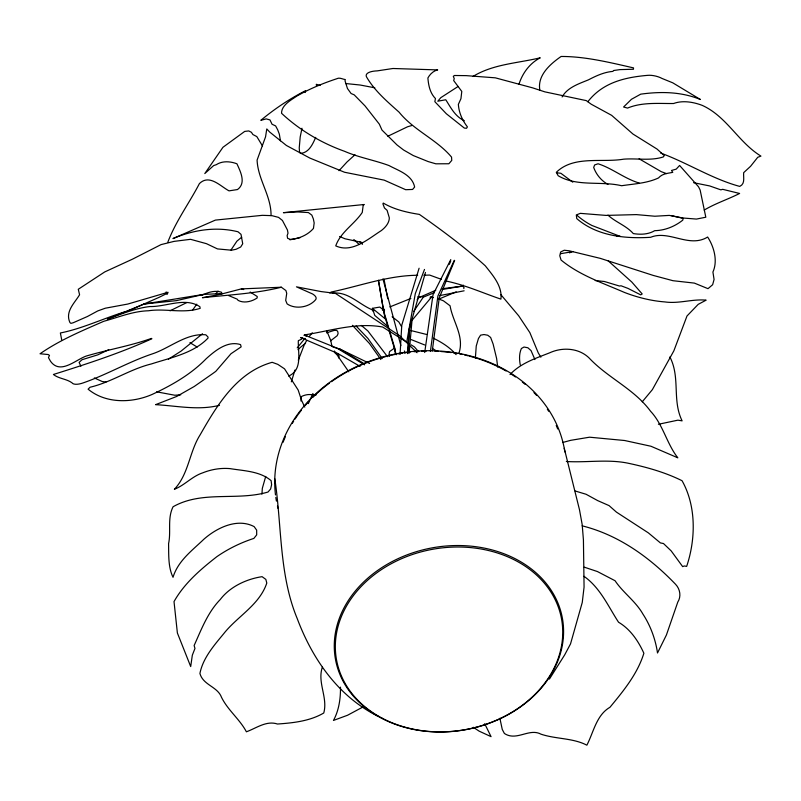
<?xml version="1.0" encoding="UTF-8"?>
<svg xmlns="http://www.w3.org/2000/svg" width="801" height="801" viewBox="0 0 801 801"><rect width="100%" height="100%" fill="white"/><g stroke="black" fill="none" stroke-linecap="round" stroke-linejoin="round"><path stroke-width="1.2" d="M340.475 687.158C340.655 698.562 338.943 710.377 333.466 720.439L347.564 715.243L363.704 706.592M400.059 354.473L401.772 325.196L419.103 268.225M407.659 353.061L409.091 329.351L425.471 272.48M261.917 494.147L262.338 488.29L265.722 476.425M407.739 353.641L408.43 345.071M408.63 342.618L410.122 324.245M409.131 353.231L409.772 345.922M409.982 343.489L412.014 320.34L431.389 297.241M458.853 353.471C464.73 336.47 452.805 321.942 450.072 305.792L443.394 300.786L439.839 299.434M300.946 401.031L301.376 397.056M475.383 358.027L476.245 346.032L478.437 338.523L480.59 335.158L483.984 334.548L487.729 335.229L490.633 337.461L493.116 344.04L496.62 358.498L497.711 367.108M432.27 350.998L439.248 297.882L454.638 260.475M430.387 351.479L437.907 295.959L454.277 260.325M424.7 352.53L433.051 294.558L450.783 259.584M406.768 341.777L415.298 293.627L424.5 269.426M301.987 128.26L300.205 136.921L299.234 147.995L299.604 152.57L301.546 153.291C309.386 152.01 312.801 143.82 315.724 137.382M322.352 667.183C317.086 682.632 328.08 697.531 323.764 713C309.887 721.15 293.256 722.923 277.476 724.024C266.473 720.319 256.32 728.189 246.398 731.804C239.819 719.298 227.874 710.247 221.497 697.301C217.552 686.527 203.074 685.195 199.92 673.461C202.923 658.142 213.847 645.646 223.559 633.891C237.296 616.319 259.444 605.125 266.793 583.058L265.842 579.403L262.087 576.67C246.518 579.023 230.027 586.662 220.275 599.498C207.639 612.505 201.341 629.546 194.132 645.516L194.963 648.45L192.33 655.188L190.698 666.562L177.381 633L174.017 601.601C184.19 583.418 200.64 569.311 216.861 556.665C228.315 548.735 240.771 542.688 253.877 538.402L256.69 534.858L256.66 530.132L254.117 526.597C237.266 517.726 216.771 527.829 203.844 539.263C192.05 550.617 178.072 560.76 173.026 577.291C168.07 567.178 168.791 554.743 168.58 543.629C171.244 531.393 167.199 518.487 173.076 506.753C202.293 490.192 236.976 501.206 267.985 492.044L270.628 488.99L271.609 484.725L271.128 480.67C259.985 471.118 243.854 470.898 230.067 468.625A81.992 67.344 -77 0 0 202.773 472.82C192.04 476.325 184.641 485.326 174.378 489.281C188.846 474.022 189.226 451.914 200.23 434.683C217.221 404.926 236.886 372.175 272.14 362.312L277.807 364.355L284.525 368.83L298.172 390.047L301.597 400.44L304.78 407.118M463.799 288.54L464.029 287.539L462.708 286.087L442.983 288.63M305.181 92.505L305.642 90.623C289.712 98.733 274.583 108.876 260.826 120.33L266.202 118.898L269.977 119.91L272.04 124.235L275.634 125.937L277.677 129.792L279.329 134.137L280.46 140.826M291.344 381.837L294.958 370.032M298.292 360.21L304.53 344.14L306.873 340.315M338.473 357.887L339.083 356.265L338.242 354.132L335.178 353.461M308.315 403.614L312.941 393.471M167.89 242.022C175.799 221.216 189.186 203.244 199.409 183.589C209.361 173.837 220.205 186.112 229.026 190.858L237.496 189.547C246.408 183.049 240.47 171.664 236.926 163.784C230.257 161.301 222.458 160.661 216.27 164.696L213.697 165.547L204.796 173.567L222.958 147.284L244.706 131.414L248.721 130.933L251.404 132.285L252.876 134.528L256.821 136.591L262.418 145.852M449.301 264.37L450.763 260.976M302.347 337.551L301.506 339.244L298.312 340.675C297.892 352.57 302.898 369.902 288.61 376.07M562.112 96.961C567.408 87.409 578.923 83.775 588.455 79.84C596.164 75.835 604.134 72.11 612.925 71.389L613.576 70.528L619.994 69.607L633.461 69.246L633.511 67.885C609.921 62.518 585.301 56.39 561.111 56.47C550.077 64.12 537.121 75.504 539.854 90.263M304.931 338.372L297.221 347.864M306.052 336.45L307.183 334.538M518.908 84.405C522.412 73.312 529.551 63.409 540.234 57.802C517.646 63.249 493.236 64.04 472.98 76.455M196.776 304.15L192.46 310.317M549.436 679.048L564.665 654.918L570.522 643.914L582.257 602.462L584.069 587.113L583.428 539.984L582.187 524.585L579.493 509.786L564.244 448.31M413.586 311.559L423.288 297.171L434.392 292.655M463.328 285.166L462.708 286.087L442.172 289.491M231.018 249.962L236.896 241.171L241.722 237.166M417.151 299.784L418.603 297.762L435.764 290.272M309.206 336.49L312.28 332.765M642.262 401.802L652.364 389.646L673.861 350.828L686.998 315.984L698.222 304.33L706.142 300.155C692.304 298.823 678.837 303.969 664.79 301.917A117.497 75.364 33.6 0 1 624.39 292.415C602.773 283.013 579.483 275.234 561.07 260.045L559.779 255.759L560.66 251.985L564.244 250.242L569.09 250.783L600.36 258.383L653.205 275.414L673 280.71L694.377 283.103L708.004 288.67L712.64 284.715L714.071 279.459L712.92 272.04C717.966 260.906 714.031 246.778 707.643 237.026C689.22 248.47 669.005 229.687 650.672 237.286C625.08 238.928 596.745 236.025 576.75 218.583L576.32 214.938L580.365 213.356L606.017 215.409L636.384 214.608L654.858 216.23L669.296 215.399L683.023 218.012L696.459 219.073L705.811 217.221L700.134 190.007L698.522 186.783L679.608 165.457L676.224 169.121L671.518 170.473L672.77 172.355C667.633 173.437 662.447 173.477 658.472 177.962C646.908 183.339 634.032 183.84 621.606 185.732C600.79 180.786 577 187.013 558.167 175.719L556.305 172.325C573.726 155.224 601.681 162.913 623.659 159.169C636.805 158.097 650.452 161.071 663.288 156.956L664.269 155.554L657.04 149.066L632.98 134.057L611.654 115.344L591.228 104.22L586.282 100.606L544.87 91.865L532.605 87.85L495.288 77.827L466.242 75.634L454.417 75.494L453.316 76.325L454.237 78.628L453.676 80.561L461.787 91.424L460.945 98.683L458.362 104.37C458.893 112.661 462.357 120.37 467.404 126.858L466.542 128.29L464.32 128.06L446.347 113.762L434.843 101.677L435.454 98.533C430.027 93.146 428.475 85.327 427.894 77.977C429.887 74.263 433.461 70.788 437.676 69.907L392.941 68.496L377.301 70.868A18.353 6.508 7.8 0 0 366.618 77.066C374.708 90.924 387.183 101.527 399.108 112.19C413.727 130.323 436.795 139.514 451.544 157.106L451.764 160.39L448.87 163.754L435.834 163.815L428.135 161.562L413.276 155.554L403.604 150.007L397.036 144.971L381.977 130.062L379.354 124.185L365.046 105.932L354.202 94.848L351.098 93.527L347.464 88.531L345.001 80.781L345.351 79.589C342.307 79.199 339.564 77.096 336.49 78.838C322.823 83.364 309.486 88.871 296.961 96.01C291.073 100.045 281.421 105.151 281.551 113.291C299.524 130.102 321.361 143.029 344.56 151.299C358.918 157.547 374.397 160.14 389.006 165.557C398.698 170.793 412.135 174.788 414.638 187.034L412.595 189.447L405.686 189.707L384.19 180.135L344.57 172.265L309.867 158.077L286.388 145.462L269.667 132.025L266.783 128.941L265.552 136.851L257.091 160.11C257.902 179.544 271.329 195.905 271.048 215.609M216.08 293.406L218.082 291.093M339.023 170.693L347.033 161.952L354.973 154.783M304.1 335.569L304.77 334.848C330.292 330.953 356.355 322.172 382.618 327.008L409.872 344.07M587.864 101.697C602.672 82.563 624.66 77.357 647.468 75.364A11.655 4.385 13.3 0 1 662.077 78.478L672.78 82.833L700.364 99.484C681.301 91.654 660.745 91.394 640.72 94.158L631.478 99.274L623.589 107.014L627.533 108.075C642.162 102.037 658.152 103.639 673.571 103.519C682.702 100.115 693.566 102.047 702.367 105.432C726.908 116.616 738.402 142.338 760.95 156.105L757.746 157.286L750.587 166.288L743.678 172.656C743.188 177.421 745.481 183.779 739.713 186.403C712.079 178.913 687.508 162.843 660.635 153.031M510.007 374.558C520.66 363.143 535.699 358.347 549.736 352.79C563.073 346.633 580.485 348.095 590.537 359.479C609.16 378.513 634.622 389.526 650.592 411.283C663.048 424.5 666.642 443.534 677.826 457.822L650.943 446.247L624.68 440.52L589.556 437.196L570.702 440.33L562.562 442.522M329.902 293.136L331.083 292.045C359.479 286.197 388.105 275.394 417.681 275.274M202.503 333.747L180.996 351.168L168.4 359.208M108.736 349.707L97.892 354.813L81.972 359.739L79.119 362.412L80.901 366.217M201.772 295.379C207.629 292.415 214.948 289.982 221.487 292.235L221.947 293.807M330.623 340.795L337.201 335.689L338.092 333.637L337.792 331.704L336.72 330.342L334.077 330.443L326.468 332.846M458.142 86.448L440.83 97.652L437.807 101.206L445.777 99.755C450.743 107.494 455.048 116.465 464.34 120.741M569.561 252.886L571.634 251.714M186.823 302.548L170.022 310.818M387.804 136.26L407.609 126.748L411.644 125.577M394.032 348.435L389.566 351.589L389.036 354.312L389.556 356.235M281.341 287.229C255.769 293.617 228.716 294.888 202.423 297.712L220.846 294.207L241.371 288.891L281.341 287.229L285.917 290.563L286.728 293.356L285.697 300.425L287.098 303.879C295.329 309.607 308.996 307.534 315.534 299.804A87.289 13.987 4.9 0 0 312.58 293.967L296.45 286.838L321.081 291.574L335.379 293.346L399.649 335.739L417.081 352.73M704.219 210.072C715.533 203.294 727.969 199.379 739.603 193.462L722.682 189.326L720.84 189.847L709.666 185.932L693.586 182.698M382.417 310.177L384.52 309.256M389.797 306.943L410.873 298.463M430.007 297.822L432.28 296.871M126.898 311.349L131.754 309.346M456.19 291.844L438.277 299.334M132.896 308.886L158.938 297.411L167.95 292.966L168 292.275L127.8 304.05L105.291 308.215L97.772 310.918L87.439 316.495L73.161 322.773L70.909 323.364L69.937 322.543C64.891 311.569 74.543 303.128 79.579 294.768L78.288 289.271L104.731 271.929L132.465 259.174L161.061 244.605L174.067 241.381L190.568 239.319L206.478 243.684L217.461 248.911L231.489 250.212L236.055 249.291L240.711 246.988L242.723 243.754L241.011 234.343L237.997 231.779C216.06 226.303 193.431 229.897 172.986 238.578L215.379 220.105L262.368 215.329L271.879 215.649L278.568 217.381L282.433 220.465L287.439 230.007L288.01 233.141L287.128 235.634L287.619 238.318L290.443 239.409C299.003 238.768 307.774 235.003 313.451 228.435L314.172 222.958L313.361 218.953L311.839 215.129L308.395 212.555L297.972 211.965L283.414 212.676L364.255 204.495L363.193 205.266L362.262 212.445C354.402 224.22 340.425 232.29 335.749 245.877C352.07 253.426 368.24 238.898 381.236 230.638A102.158 33.231 -0.2 0 0 389.306 217.782L387.103 210.343L384.48 207.99L382.908 203.834L383.279 203.084C394.252 209.542 406.898 212.435 419.374 214.398C442.192 230.398 464.63 247.078 485.286 265.812C492.745 275.274 502.527 286.157 500.915 299.133C482.592 292.906 464.98 284.886 445.807 280.981M300.025 237.707L289.942 239.829M222.428 293.516L203.544 294.418L176.36 300.655L144.15 304.01L107.304 319.118C121.151 314.162 135.049 308.305 149.777 306.543C165.967 307.013 185.071 296.861 199.86 306.693L200.19 308.325C183.579 313.832 165.537 308.195 148.355 310.778C132.956 311.199 118.518 317.276 103.82 321.271C81.932 330.833 59.745 340.075 40.05 353.762L48.19 354.533L49.492 355.404L48.46 357.626L50.543 361.291C60.245 374.848 75.124 360.15 86.097 356.095C107.734 349.717 130.162 345.952 151.479 338.402L151.89 338.743C120.05 353.231 86.698 364.004 53.397 374.488C58.924 378.823 66.283 378.733 71.95 382.778A12.025 4.956 -23.3 0 0 83.504 382.778C107.034 374.578 128.641 361.832 152.28 353.902C170.082 348.024 186.202 333.026 205.797 334.798L207.92 336.901L208.09 338.002C193.482 353.371 170.893 357.596 151.429 363.934C129.912 369.161 111.559 382.217 90.052 387.233L88.09 389.166C105.732 403.774 131.905 403.253 152.12 394.442C171.774 385.301 190.888 374.397 206.127 358.788C215.189 350.568 227.544 340.455 240.55 344.6L241.151 346.863L230.988 353.732L215.789 371.354L212.365 373.827L194.243 386.483L176.651 396.465L155.594 404.655C176.951 405.807 198.227 410.683 219.504 405.296M658.402 424.28L677.926 420.165L682.122 420.865C671.889 400.19 680.57 377.521 669.876 356.946M439.869 295.569L464.129 290.803M125.807 311.559C103.95 318.117 82.853 328.51 60.375 332.976L61.677 339.704M417.651 296.891L423.469 296.59M560.55 253.707L573.386 251.524M387.764 326.407L374.768 315.404L372.395 308.345L379.794 307.073L384.55 310.798M144.15 304.01L203.544 294.418M332.205 293.336C347.494 290.773 359.038 304.4 372.065 309.717L372.845 310.978L373.827 310.878M180.726 394.833L174.808 395.233L156.616 391.829M423.849 275.254L429.626 275.063L441.421 279.349M616.77 236.315L620.354 236.445L591.889 225.471A73.221 57.071 3 0 1 577.04 215.359M345.591 83.524L360.13 85.016L374.828 87.8M595.183 280.55L604.365 281.491L619.493 286.047L621.025 285.777L627.924 288.37L640.7 294.858L642.192 293.957L631.829 282.062L608.029 260.695M556.975 172.826L560.86 173.276L572.815 182.187M106.022 382.027L102.208 381.516L94.318 377.942M575.138 490.983L586.082 494.267L597.676 500.605L609.08 505.621L616.42 512.109L648.359 532.875L660.414 542.928L663.488 543.529L671.178 550.898L682.662 566.617L684.354 565.967L686.657 566.397C695.769 539.313 696.419 506.162 682.052 480.72C665.431 472.46 647.619 467.434 629.486 463.509C608.64 458.803 587.273 462.798 566.337 461.496M426.663 334.488L410.733 330.503M316.415 394.803L308.906 394.533A50.002 30.108 78.4 0 0 301.036 396.755M671.088 215.549L683.193 218.353L682.742 220.175C674.772 226.483 664.95 230.488 654.727 230.668C648.239 234.523 640.58 234.743 633.311 233.582C626.182 225.572 615.719 222.278 607.969 215.139M362.082 242.473L345.041 238.788L339.594 236.495M430.387 296.821L433.351 297.642M241.371 288.891L243.744 289.551M305.321 338.943L300.545 337.551L337.461 353.321L360.09 366.387M332.785 346.973L339.954 349.066L369.631 363.464M582.157 525.836C618.762 534.968 649.891 557.536 675.613 584.34A14.208 12.936 57.1 0 1 677.796 602.052L666.422 634.973L657.511 652.975C655.508 639.348 650.532 625.741 642.963 614.147C635.694 601.271 623.028 592.7 615.068 580.735L597.436 571.554L584.239 567.158M320.16 85.417L316.335 84.305L316.335 85.306M666.422 173.587L661.226 171.654L639.098 158.798M228.585 295.539L237.176 299.153L238.117 300.385C244.035 303.569 251.874 301.566 257.141 297.982L257.241 296.5L250.172 292.045M304.27 334.968L336.77 348.024L364.625 364.835M639.228 183.059C624.52 178.683 612.375 168.33 598.077 163.774L594.622 164.966L593.691 167.449C596.204 174.548 601.371 180.776 607.979 184.43M424.7 344.961L410.553 339.344M433.381 338.202C441.802 342.347 449.962 347.414 456.099 354.633M197.186 347.053L189.927 342.658M339.954 349.066L363.083 363.023M410.903 344.72L414.407 346.903L418.492 351.639M432.42 348.445L436.805 351.188M378.172 716.354C338.312 696.54 312.43 659.153 297.151 618.392C278.878 574.287 281.912 525.066 274.773 478.658M473.341 727.308L479.128 731.143L491.053 736.64L484.695 723.683M392.15 316.745L398.808 321.952L401.551 326.638M372.395 308.345L386.503 319.899M361.351 325.436L367.899 330.983L387.494 356.675M353.832 239.509L359.208 244.505M583.939 576.279C600.219 587.724 608.049 606.097 618.532 622.217C630.417 629.196 638.357 641.09 643.874 653.246C637.556 673.811 623.468 690.933 609.962 707.273C596.375 715.123 593.611 732.194 586.863 745.18C572.975 737.901 555.964 739.213 540.955 734.167C529.101 727.749 516.515 741.586 504.39 733.466L502.257 729.431L499.884 718.297M359.859 241.792L362.503 244.305M356.095 325.977L367.889 338.392L382.247 358.558M352.42 325.316L369.421 343.459L380.845 359.499M500.775 294.558L518.668 315.784L529.861 332.625L538.292 352.961L540.875 357.186M348.805 371.814L334.307 350.968M166.157 291.894L167.179 294.448M382.948 278.908L400.87 345.611M326.788 330.873L330.783 340.625L331.984 346.453M534.918 359.559L531.053 350.618L527.889 347.774L524.024 347.033L521.391 348.515C519.048 353.722 519.258 359.519 520.29 365.036M395.484 350.508L383.679 310.968L378.523 280.881M388.415 328.4L384.13 314.042L378.452 280.24M389.126 330.793L396.265 354.733M384.039 279.259L387.714 298.723M404.405 350.968L404.845 353.421M394.192 346.543L395.454 353.932M283.053 442.302A145.361 122.763 -10 0 1 285.396 436.665M292.305 423.399A145.361 122.763 -10 0 1 293.627 421.256M294.988 419.133A145.361 122.763 -10 0 1 297.832 414.968M298.523 414.017A145.361 122.763 -10 0 1 301.386 410.212M305.211 405.546A145.361 122.763 -10 0 1 308.445 401.892M312.71 397.456A145.361 122.763 -10 0 1 329.461 383.108M331.444 381.666A145.361 122.763 -10 0 1 347.213 371.794M349.406 370.613A145.361 122.763 -10 0 1 390.818 355.334M392.009 355.063A145.361 122.763 -10 0 1 395.604 354.312M398.017 353.862A145.361 122.763 -10 0 1 402.893 353.041M405.346 352.68A145.361 122.763 -10 0 1 410.272 352.08M413.967 351.719A145.361 122.763 -10 0 1 418.903 351.359M421.366 351.228A145.361 122.763 -10 0 1 426.272 351.088M434.903 351.188A145.361 122.763 -10 0 1 438.668 351.369M441.181 351.539A145.361 122.763 -10 0 1 451.183 352.59M453.666 352.951A145.361 122.763 -10 0 1 457.371 353.551M459.814 354.002A145.361 122.763 -10 0 1 462.237 354.493M464.65 355.013A145.361 122.763 -10 0 1 468.215 355.854M469.396 356.155A145.361 122.763 -10 0 1 506.062 371.003M511.348 374.217A145.361 122.763 -10 0 1 515.464 376.961M522.352 382.077A145.361 122.763 -10 0 1 525.166 384.39M533.977 392.61A145.361 122.763 -10 0 1 536.57 395.374M547.343 409.201A145.361 122.763 -10 0 1 548.685 411.273M556.234 425.471A145.361 122.763 -10 0 1 557.686 428.956M278.047 508.425A146.313 123.554 -10 0 1 277.456 506.022M276.435 501.136A146.313 123.554 -10 0 1 275.824 497.431M275.494 494.948A146.313 123.554 -10 0 1 403.574 352.57A146.313 123.554 -10 0 1 564.875 451.964M297.972 349.697A43.705 32.791 -41.4 0 1 305.571 343.359M382.498 718.377A114.353 91.644 -10.2 0 0 562.162 641.651A114.353 91.644 -10.2 0 0 402.462 558.307A114.353 91.644 -10.2 0 0 382.498 718.377M381.807 718.357A115.304 92.435 -10.2 0 0 562.993 641.01A115.304 92.435 -10.2 0 0 401.972 556.915A115.304 92.435 -10.2 0 0 381.807 718.357"/></g></svg>
